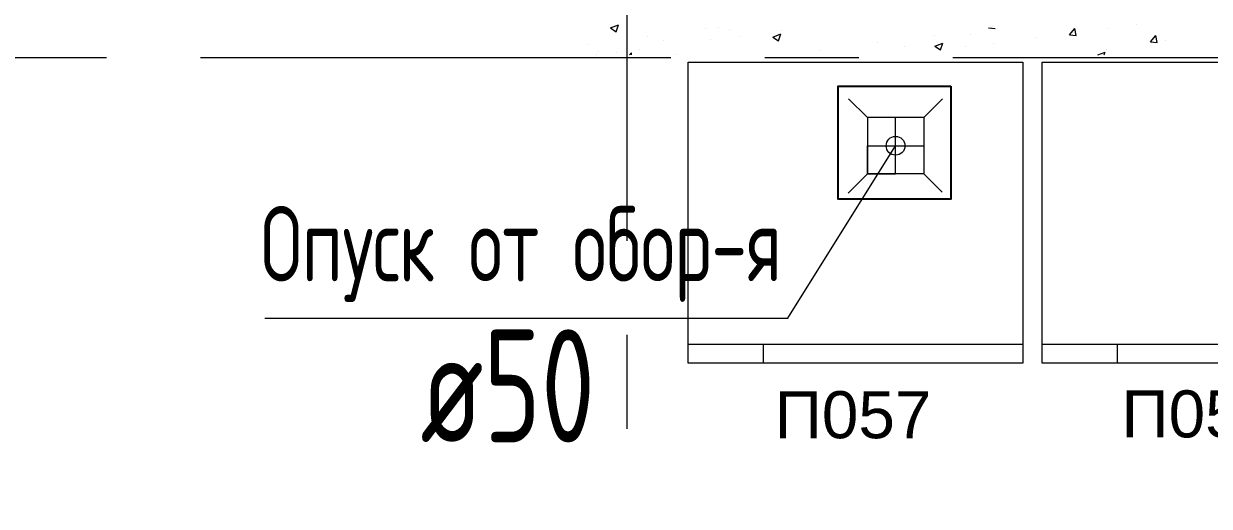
# Model space of a CAD drawing. Header units: millimetres. Extents: x -8689834 to 9419935, y -284943 to 166066.
# Drawn here: x -216838 to -213686, y 114408 to 115690 of the extents above; entities that cross this region are included whole.
import ezdxf
from ezdxf import colors
from ezdxf.entities.mleader import LeaderData, LeaderLine
from ezdxf.math import Vec2, Vec3

# ---------------------------------------------------------------- set-up
doc = ezdxf.new("R2010")
doc.units = ezdxf.units.MM
doc.header["$MEASUREMENT"] = 0
doc.linetypes.add('CENTER', pattern=[2, 1.25, -0.25, 0.25, -0.25])
doc.layers.get('0').update_dxf_attribs({"color": 250, "lineweight": 9})
for name, color, linetype, lineweight in [('АР_Оси', 195, 'Continuous', 9), ('АР_Отметки', 250, 'Continuous', 15), ('АР_Перегородки газоблок_Штрих', 165, 'Continuous', 5), ('ВК_канализация', 32, 'Continuous', 30), ('ТХ_пищеблок', 30, 'Continuous', 20)]:
    doc.layers.add(name, color=color, linetype=linetype, lineweight=lineweight)
for name, color, linetype in [('ТХ_ВК_оборуд.ТХ', 250, 'Continuous'), ('ТХ_ВК_трапы', 5, 'Continuous'), ('ТХ_пищеблок_позиции', 252, 'Continuous')]:
    doc.layers.add(name, color=color, linetype=linetype)
doc.styles.add('ISOCPEUR', font='isocpeur.ttf', dxfattribs={"width": 0.7})
doc.styles.add('Standart Arial', font='arial.ttf', dxfattribs={"width": 0.7, "height": 250})

# ---------------------------------------------------------------- blocks, each defined once
blk = doc.blocks.new('Трап ТХ')
at = {"layer": 'ТХ_ВК_трапы', "color": 5, "lineweight": 0}
for p, q in [((305243.2, -196674.3), (305292.9, -196724.5)), ((305491.2, -196675.5), (305442.2, -196724.5)), ((305292.9, -196724.5), (305292.9, -196874.5)), ((305292.9, -196724.5), (305442.2, -196724.5)), ((305367.6, -196874.5), (305367.6, -196724.5)), ((305442.2, -196724.5), (305442.2, -196874.5)), ((305442.2, -196799.5), (305292.9, -196799.5)), ((305442.2, -196874.5), (305442.2, -196799.5)), ((305243.2, -196924.3), (305292.9, -196874.5)), ((305292.9, -196874.5), (305442.2, -196874.5)), ((305442.2, -196874.5), (305367.6, -196874.5)), ((305493.2, -196925.5), (305442.2, -196874.5))]:
    blk.add_line(p, q, dxfattribs=at)
blk = doc.blocks.new('_DotSmall')
at = {"color": 0, "linetype": 'ByBlock', "const_width": 0.5}
blk.add_lwpolyline([(-0.0625, 0, 1), (0.0625, 0, 1)], format="xyb", close=True, dxfattribs=at)

msp = doc.modelspace()

# ---------------------------------------------------------------- linework, layer by layer
at = {"layer": 'АР_Оси', "color": 7, "linetype": 'CENTER', "ltscale": 1000}
for p, q in [((-215233.9, 134363.2), (-215233.9, 78630.8)), ((-224367.6, 115600.7), (-141189.2, 115600.7))]:
    msp.add_line(p, q, dxfattribs=at)
at = {"layer": 'АР_Перегородки газоблок_Штрих', "color": 252, "linetype": 'Continuous', "ltscale": 100}
for p, q in [((-215277.2, 115678.9), (-215256.2, 115687)), ((-215277.2, 115678.9), (-215256.2, 115687)), ((-215277.2, 115678.9), (-215262.3, 115668.8)), ((-215277.2, 115678.9), (-215262.3, 115668.8)), ((-215262.3, 115668.8), (-215256.2, 115687)), ((-215262.3, 115668.8), (-215256.2, 115687)), ((-215025.9, 115677.3), (-215025.9, 115677.3)), ((-215025.9, 115677.3), (-215025.9, 115677.3)), ((-214960.6, 115675.8), (-214960.6, 115675.8)), ((-214960.6, 115675.8), (-214960.6, 115675.8)), ((-214272.8, 115679.4), (-214254.9, 115677.8)), ((-214272.8, 115679.4), (-214254.9, 115677.8)), ((-214260.8, 115682), (-214260.8, 115682)), ((-214260.8, 115682), (-214260.8, 115682)), ((-214057.6, 115660.5), (-214043.1, 115677.8)), ((-214039.7, 115659), (-214043.1, 115677.8)), ((-213955.4, 115678.7), (-213955.4, 115678.7)), ((-213880.3, 115688.6), (-213880.3, 115688.6)), ((-215179.9, 115656.2), (-215179.9, 115656.2)), ((-215135.6, 115645.8), (-215135.6, 115645.8)), ((-215011, 115647.6), (-215011, 115647.6)), ((-214935.9, 115657.5), (-214935.9, 115657.5)), ((-214846.1, 115654.9), (-214825.1, 115663)), ((-214846.1, 115654.9), (-214831.2, 115644.8)), ((-214831.2, 115644.8), (-214825.1, 115663)), ((-214822.3, 115672.5), (-214822.3, 115672.5)), ((-214822.3, 115672.5), (-214822.3, 115672.5)), ((-214416.6, 115659.5), (-214416.6, 115659.5)), ((-214321.2, 115660.9), (-214321.2, 115660.9)), ((-214144.9, 115653.7), (-214144.9, 115653.7)), ((-214057.6, 115660.5), (-214039.7, 115659)), ((-213842.4, 115641.7), (-213828, 115658.9)), ((-213842.4, 115641.7), (-213824.5, 115640.1)), ((-213824.5, 115640.1), (-213828, 115658.9)), ((-213803.1, 115645), (-213803.1, 115645)), ((-215335.7, 115633.7), (-215335.7, 115633.7)), ((-215310.5, 115615.7), (-215310.5, 115615.7)), ((-215261.1, 115614.5), (-215261.1, 115614.5)), ((-215227.1, 115607.6), (-215222.2, 115612.7)), ((-215221.5, 115607.6), (-215222.1, 115612.8)), ((-215200.5, 115622.7), (-215200.5, 115622.7)), ((-214722.2, 115619.2), (-214722.2, 115619.2)), ((-214568.2, 115640.3), (-214568.2, 115640.3)), ((-214496.1, 115630.9), (-214496.1, 115630.9)), ((-214415, 115630.9), (-214400, 115620.8)), ((-214415, 115630.9), (-214393.9, 115638.9)), ((-214400, 115620.8), (-214393.9, 115638.9)), ((-214333.6, 115628.9), (-214333.6, 115628.9)), ((-214258.5, 115638.8), (-214258.5, 115638.8)), ((-213981.9, 115607.6), (-213962.8, 115614.9)), ((-213965.3, 115607.6), (-213962.8, 115614.9)), ((-213958.9, 115622.5), (-213958.9, 115622.5)), ((-215314.1, 115607.7), (-215314.1, 115607.7)), ((-215100.9, 115607.8), (-215100.9, 115607.8))]:
    msp.add_line(p, q, dxfattribs=at)
at = {"layer": 'АР_Перегородки газоблок_Штрих', "color": 7, "linetype": 'Continuous', "ltscale": 100}
msp.add_line((-214990.6, 115678.9), (-214990.6, 115678.9), dxfattribs=at)
at = {"layer": 'ВК_канализация', "color": 18, "lineweight": 13, "ltscale": 500, "true_color": 0x000000, "elevation": 171.1}
msp.add_lwpolyline([(-216196.3, 114908.1), (-214806.1, 114908.1), (-214519.8, 115365.9)], dxfattribs=at)
at = {"layer": 'ВК_канализация', "color": 30, "lineweight": 13, "ltscale": 500, "true_color": 0xf26722}
msp.add_circle((-214519.8, 115365.9, 171.1), 25, dxfattribs=at)
at = {"layer": 'ТХ_ВК_оборуд.ТХ', "color": 7, "elevation": 171.1}
msp.add_lwpolyline([(-214372.4, 115523.9), (-214372.4, 115223.9), (-214672.4, 115223.9), (-214672.4, 115523.9)], close=True, dxfattribs=at)
at = {"layer": 'ТХ_пищеблок', "color": 230}
for p, q in [((-215071.1, 114787.7, -171.1), (-215071.1, 115587.7, -171.1)), ((-215071.1, 115587.7, -171.1), (-214181.1, 115587.7, -171.1)), ((-214181.1, 115587.7, -171.1), (-214181.1, 114787.7, -171.1)), ((-214129.6, 114787.7, -171.1), (-214129.6, 115587.7, -171.1)), ((-214129.6, 115587.7, -171.1), (-213239.6, 115587.7, -171.1)), ((-214181.1, 114837.7, -171.1), (-215071.1, 114837.7, -171.1)), ((-214871.1, 114787.7, -171.1), (-214871.1, 114837.7, -171.1)), ((-213239.6, 114837.7, -171.1), (-214129.6, 114837.7, -171.1)), ((-213929.6, 114787.7, -171.1), (-213929.6, 114837.7, -171.1)), ((-214181.1, 114787.7, -171.1), (-215071.1, 114787.7, -171.1)), ((-213239.6, 114787.7, -171.1), (-214129.6, 114787.7, -171.1))]:
    msp.add_line(p, q, dxfattribs=at)

# ---------------------------------------------------------------- block references
at = {"layer": 'ТХ_ВК_оборуд.ТХ', "color": 7, "rotation": 270}
msp.add_blockref('Трап ТХ', (-17720.3, 420733.5, 171.1), dxfattribs=at)

# ---------------------------------------------------------------- texts
at = {"layer": 'ВК_канализация', "color": 18, "ltscale": 100, "true_color": 0x000000, "attachment_point": 4, "style": 'ISOCPEUR'}
for s, insert, char_height, width in [('Опуск от обор-я', (-216207.4, 115078, 171.1), 200, 5891.51), ('\\pxi-1,l1,t1,5;ø50', (-215783, 114727.8, 171.1), 300, 7500)]:
    msp.add_mtext(s, dxfattribs=dict(at, insert=insert, char_height=char_height, width=width))
at = {"layer": 'ТХ_пищеблок_позиции', "style": 'Standart Arial'}
for p in [(-214841.3, 114588.6, -171.5), (-213919.4, 114590.7, -171.5)]:
    msp.add_text('П057', height=125, dxfattribs=at).set_placement(p)

# ---------------------------------------------------------------- leaders
at = {"layer": 'АР_Отметки', "color": 7}
ml = msp.add_multileader_mtext('Standard', dxfattribs=at)
ml.set_content('{\\W0.8;-2,730}', color=7, style='ISOCPEUR')
ml.set_leader_properties(color=256, linetype='Continuous', lineweight=-1)
ml.set_arrow_properties(name='DOTSMALL')
ml.build(insert=Vec2(0, 0))
ml.multileader.update_dxf_attribs({"has_text_frame": 1, "text_left_attachment_type": 4, "text_right_attachment_type": 4, "dogleg_length": 100, "arrow_head_size": 180})
ctx = ml.context
ctx.base_point, ctx.char_height, ctx.arrow_head_size, ctx.landing_gap_size, ctx.plane_origin = Vec3(-314791.3, 121809, 0), 250, 180, 50, Vec3(-319449.8, 117956.7, 0)
ctx.left_attachment, ctx.right_attachment = 4, 4
notes = []
notes.append((ctx, [(0, (0, 0, 0), (0, 0), (1, 0), 1, [])]))
ctx.mtext.insert, ctx.mtext.width, ctx.mtext.defined_height, ctx.mtext.line_spacing_style, ctx.mtext.flow_direction = Vec3(-314741.3, 122142.4, 0), 769.989, 343.9, 2, 5
ml = msp.add_multileader_mtext('Standard', dxfattribs=at)
ml.set_content('{\\W0.8;-2,430}', color=7, style='ISOCPEUR')
ml.set_leader_properties(color=256, linetype='Continuous', lineweight=-1)
ml.set_arrow_properties(name='DOTSMALL')
ml.build(insert=Vec2(0, 0))
ml.multileader.update_dxf_attribs({"has_text_frame": 1, "text_left_attachment_type": 4, "text_right_attachment_type": 4, "dogleg_length": 100, "arrow_head_size": 180})
ctx = ml.context
ctx.base_point, ctx.char_height, ctx.arrow_head_size, ctx.landing_gap_size, ctx.plane_origin = Vec3(-301002.2, 120038.6), 250, 180, 50, Vec3(-299949.6, 118383.4)
ctx.left_attachment, ctx.right_attachment = 4, 4
notes.append((ctx, [(0, (0, 0, 0), (0, 0), (1, 0), 1, [])]))
ctx.mtext.insert, ctx.mtext.width, ctx.mtext.line_spacing_style, ctx.mtext.flow_direction = Vec3(-300952.2, 120371.9), 852.697, 2, 5
ml = msp.add_multileader_mtext('Standard', dxfattribs=at)
ml.set_content('{\\W0.8;-2,430}', color=7, style='ISOCPEUR')
ml.set_leader_properties(color=256, linetype='Continuous', lineweight=-1)
ml.set_arrow_properties(name='DOTSMALL')
ml.build(insert=Vec2(0, 0))
ml.multileader.update_dxf_attribs({"has_text_frame": 1, "text_left_attachment_type": 4, "text_right_attachment_type": 4, "dogleg_length": 100, "arrow_head_size": 180})
ctx = ml.context
ctx.base_point, ctx.char_height, ctx.arrow_head_size, ctx.landing_gap_size, ctx.plane_origin = Vec3(-336711.9, 117132.7), 250, 180, 50, Vec3(-335659.2, 115477.5)
ctx.left_attachment, ctx.right_attachment = 4, 4
notes.append((ctx, [(0, (0, 0, 0), (0, 0), (1, 0), 1, [])]))
ctx.mtext.insert, ctx.mtext.width, ctx.mtext.line_spacing_style, ctx.mtext.flow_direction = Vec3(-336661.9, 117466), 852.697, 2, 5
ml = msp.add_multileader_mtext('Standard', dxfattribs=at)
ml.set_content('{\\W0.8;-2,480}', color=7, style='ISOCPEUR')
ml.set_leader_properties(color=256, linetype='Continuous', lineweight=-1)
ml.set_arrow_properties(name='DOTSMALL')
ml.build(insert=Vec2(0, 0))
ml.multileader.update_dxf_attribs({"has_text_frame": 1, "text_left_attachment_type": 4, "text_right_attachment_type": 4, "dogleg_length": 100, "arrow_head_size": 180})
ctx = ml.context
ctx.base_point, ctx.char_height, ctx.arrow_head_size, ctx.landing_gap_size, ctx.plane_origin = Vec3(-302468.1, 114434.6), 250, 180, 50, Vec3(-301415.4, 112779.4)
ctx.left_attachment, ctx.right_attachment = 4, 4
notes.append((ctx, [(0, (0, 0, 0), (0, 0), (1, 0), 1, [])]))
ctx.mtext.insert, ctx.mtext.width, ctx.mtext.line_spacing_style, ctx.mtext.flow_direction = Vec3(-302418.1, 114767.9), 852.697, 2, 5
for ctx, leaders in notes:
    for number, flags, end, landing, length, lines in leaders:
        leader = LeaderData()
        leader.index, (leader.has_last_leader_line, leader.has_dogleg_vector, leader.attachment_direction) = number, flags
        leader.last_leader_point, leader.dogleg_vector, leader.dogleg_length = Vec3(end), Vec3(landing), length
        for number, points, colour, breaks in lines:
            line = LeaderLine()
            line.index, line.vertices, line.color, line.breaks = number, Vec3.list(points), colors.encode_raw_color(colour), breaks
            leader.lines.append(line)
        ctx.leaders.append(leader)

doc.saveas('drawing.dxf')
